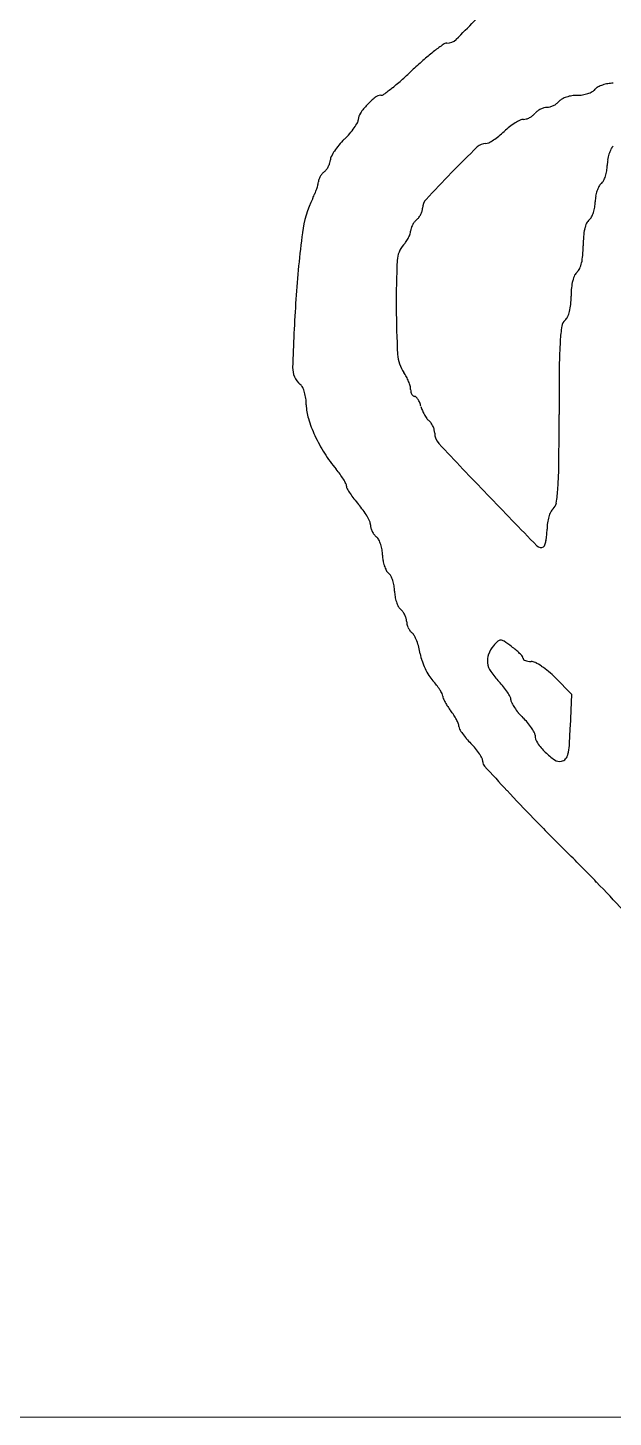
# Model space of a CAD drawing. Header units: millimetres. Extents: x 8533 to 164433, y 5768 to 115327.
# Drawn here: x 71976.42 to 71984.51, y 101117.42 to 101136.6 of the extents above; entities that cross this region are included whole.
import ezdxf

# ---------------------------------------------------------------- set-up
doc = ezdxf.new("R2010")
doc.units = ezdxf.units.MM
doc.header["$LTSCALE"] = 250
doc.layers.add('06_G-ENP_심볼', color=3, linetype='Continuous')

msp = doc.modelspace()

# ---------------------------------------------------------------- linework, layer by layer
at = {"layer": '06_G-ENP_심볼', "linetype": 'Continuous'}
for p, q in [((71983.71, 101127.629, -0.362), (71983.932, 101127.403, -0.362)), ((71983.932, 101127.403, -0.362), (71983.916, 101126.951, -0.362))]:
    msp.add_line(p, q, dxfattribs=at)
at = {"layer": '06_G-ENP_심볼', "color": 7, "linetype": 'Continuous', "lineweight": 20}
msp.add_line((72113.823, 101117.421, -0.362), (71949.228, 101117.421, -0.362), dxfattribs=at)
at = {"layer": '06_G-ENP_심볼', "linetype": 'Continuous'}
for centre, radius, start, end in [((71950.751, 101168.251, -0.362), 44.826, 314.8037, 315.7058), ((71984.202, 101133.499, -0.362), 3.527, 125.3599, 127.8084), ((71982.213, 101136.301, -0.362), 0.091, 91.1859, 125.3599), ((71982.208, 101136.577, -0.362), 0.186, 271.186, 314.8038), ((71985.169, 101132.418, -0.362), 4.977, 131.0846, 133.4385), ((71984.002, 101133.756, -0.362), 3.201, 127.8084, 131.0846), ((71977.619, 101140.391, -0.362), 6.004, 311.4965, 313.4385), ((71978.544, 101139.418, -0.362), 4.663, 306.8615, 308.6919), ((71979.162, 101138.647, -0.362), 3.676, 308.6919, 311.4965), ((71984.16, 101135.839, -0.362), 0.131, 297.9718, 320.3099), ((71984.361, 101135.673, -0.362), 0.131, 117.9718, 140.3099), ((71984.491, 101135.427, -0.362), 0.409, 108.4349, 117.9719), ((71984.516, 101135.354, -0.362), 0.485, 99.475, 108.435), ((71984.51, 101135.389, -0.362), 0.45, 90, 99.475), ((71981.868, 101134.84, -0.362), 1.033, 128.8396, 137.15), ((71981.299, 101135.546, -0.362), 0.127, 90, 128.8396), ((71981.299, 101135.743, -0.362), 0.0704, 270, 306.8615), ((71983.553, 101135.793, -0.362), 0.293, 296.5651, 306.6196), ((71983.612, 101135.714, -0.362), 0.194, 306.6196, 320.3098), ((71983.862, 101135.506, -0.362), 0.131, 117.9718, 140.3099), ((71983.993, 101135.26, -0.362), 0.409, 108.4349, 117.9719), ((71984.017, 101135.188, -0.362), 0.485, 99.475, 108.435), ((71984.011, 101135.222, -0.362), 0.45, 90, 99.475), ((71984.011, 101136.123, -0.362), 0.45, 270, 279.475), ((71984.005, 101136.158, -0.362), 0.485, 279.475, 288.435), ((71984.029, 101136.085, -0.362), 0.409, 288.4349, 297.9719), ((71981.149, 101135.333, -0.362), 0.162, 145.6429, 178.7329), ((71981.858, 101134.849, -0.362), 1.021, 137.15, 145.6429), ((71983.219, 101135.622, -0.362), 0.291, 297.6462, 307.53), ((71983.27, 101135.555, -0.362), 0.206, 307.5301, 320.3098), ((71983.578, 101135.299, -0.362), 0.194, 126.6196, 140.3098), ((71983.637, 101135.22, -0.362), 0.293, 116.5651, 126.6196), ((71983.632, 101135.23, -0.362), 0.282, 106.3499, 116.565), ((71983.595, 101135.356, -0.362), 0.15, 90.0001, 106.3499), ((71983.595, 101135.657, -0.362), 0.15, 270.0001, 286.3499), ((71983.558, 101135.783, -0.362), 0.282, 286.3499, 296.565), ((71980.031, 101135.868, -0.362), 1.106, 319.1512, 324.3926), ((71980.162, 101135.774, -0.362), 0.944, 324.3926, 329.4797), ((71980.901, 101135.339, -0.362), 0.0869, 329.4797, 358.7329), ((71983.727, 101134.4, -0.362), 1.06, 127.8502, 133.1461), ((71983.631, 101134.524, -0.362), 0.903, 121.8807, 127.8502), ((71983.549, 101134.656, -0.362), 0.748, 115.7863, 121.8807), ((71983.27, 101135.233, -0.362), 0.107, 90.1629, 115.7865), ((71983.269, 101135.473, -0.362), 0.133, 270.1629, 287.4955), ((71983.227, 101135.605, -0.362), 0.272, 287.4955, 297.6462), ((71981.479, 101134.347, -0.362), 0.992, 139.9618, 145.9258), ((71981.656, 101134.199, -0.362), 1.223, 134.8643, 139.9618), ((71979.774, 101136.09, -0.362), 1.446, 314.8643, 319.1512), ((71982.748, 101134.838, -0.362), 0.169, 90, 134.1698), ((71982.748, 101135.094, -0.362), 0.0866, 270, 297.8468), ((71982.407, 101135.741, -0.362), 0.818, 297.8467, 303.1933), ((71982.323, 101135.868, -0.362), 0.97, 303.1933, 308.6065), ((71982.163, 101136.068, -0.362), 1.226, 308.6065, 313.1461), ((71980.703, 101134.781, -0.362), 0.102, 151.9624, 180), ((71981.337, 101134.444, -0.362), 0.82, 145.9257, 151.9624), ((71995.757, 101121.447, -0.362), 18.839, 134.1697, 135.71), ((71984.987, 101134.692, -0.362), 0.562, 162.6667, 170.8039), ((71984.918, 101134.714, -0.362), 0.489, 154.1351, 162.6668), ((71984.627, 101134.855, -0.362), 0.166, 135, 154.1351), ((71980.676, 101134.429, -0.362), 0.247, 129.6901, 140.1309), ((71980.39, 101134.774, -0.362), 0.201, 309.6902, 322.8382), ((71980.318, 101134.828, -0.362), 0.291, 322.8382, 332.8151), ((71980.332, 101134.821, -0.362), 0.275, 332.8151, 343.0203), ((71980.462, 101134.781, -0.362), 0.139, 343.0205, 0), ((71995.467, 101121.73, -0.362), 18.434, 135.71, 137.2817), ((71983.933, 101134.71, -0.362), 0.494, 341.7579, 350.6613), ((71983.963, 101134.705, -0.362), 0.464, 350.6612, 0.0001), ((71984.904, 101134.705, -0.362), 0.477, 170.8039, 180), ((71979.542, 101134.678, -0.362), 0.919, 341.1828, 345.0311), ((71980.289, 101134.479, -0.362), 0.146, 345.0312, 0.0001), ((71980.527, 101134.479, -0.362), 0.0919, 159.2875, 180), ((71980.674, 101134.423, -0.362), 0.249, 149.4498, 159.2874), ((71980.707, 101134.404, -0.362), 0.287, 140.1309, 149.4498), ((71984.673, 101134.222, -0.362), 0.409, 152.0281, 161.5651), ((71984.427, 101134.353, -0.362), 0.131, 129.6901, 152.0282), ((71984.261, 101134.553, -0.362), 0.13, 309.6901, 332.2726), ((71984.008, 101134.686, -0.362), 0.415, 332.2727, 341.7579), ((71981.69, 101133.588, -0.362), 1.488, 153.5809, 172.7151), ((71979.373, 101134.738, -0.362), 1.098, 333.5809, 337.3309), ((71979.409, 101134.723, -0.362), 1.06, 337.331, 341.1828), ((71982.055, 101134.114, -0.362), 0.179, 137.2816, 180), ((71984.711, 101134.204, -0.362), 0.45, 170.525, 180), ((71984.745, 101134.198, -0.362), 0.485, 161.565, 170.525), ((71981.595, 101134.163, -0.362), 0.289, 322.5557, 332.4857), ((71981.611, 101134.155, -0.362), 0.271, 332.4856, 342.6787), ((71981.743, 101134.114, -0.362), 0.133, 342.6786, 0), ((71983.848, 101134.185, -0.362), 0.409, 332.0281, 341.5651), ((71983.776, 101134.209, -0.362), 0.485, 341.565, 350.525), ((71983.81, 101134.204, -0.362), 0.45, 350.525, 360), ((71981.832, 101133.799, -0.362), 0.122, 161.9168, 180), ((71981.967, 101133.755, -0.362), 0.264, 151.7677, 161.9168), ((71981.988, 101133.744, -0.362), 0.288, 141.9539, 151.7677), ((71981.93, 101133.79, -0.362), 0.214, 129.6902, 141.9538), ((71981.662, 101134.112, -0.362), 0.205, 309.6902, 322.5556), ((71984.535, 101133.732, -0.362), 0.431, 156.1018, 167.0054), ((71984.261, 101133.853, -0.362), 0.131, 129.6902, 156.1017), ((71984.094, 101134.055, -0.362), 0.131, 309.6901, 332.0282), ((71995.352, 101131.841, -0.362), 15.261, 172.7151, 176.1801), ((71981.297, 101133.892, -0.362), 0.426, 317.8554, 325.9522), ((71981.25, 101133.924, -0.362), 0.483, 325.9522, 333.3232), ((71981.309, 101133.894, -0.362), 0.416, 333.3232, 341.0406), ((71981.585, 101133.799, -0.362), 0.125, 341.0406, 359.9999), ((71985.772, 101133.594, -0.362), 1.678, 175.5255, 180), ((71984.806, 101133.669, -0.362), 0.709, 167.0054, 175.5255), ((71981.867, 101133.376, -0.362), 0.343, 137.8553, 177.278), ((71983.382, 101133.518, -0.362), 0.709, 347.0054, 355.5255), ((71982.416, 101133.594, -0.362), 1.678, 355.5255, 360), ((71994.514, 101132.775, -0.362), 13.004, 177.278, 180.1436), ((71983.927, 101133.334, -0.362), 0.131, 309.6902, 336.1017), ((71983.653, 101133.456, -0.362), 0.431, 336.1018, 347.0054), ((71984.575, 101132.957, -0.362), 0.645, 165.9638, 174.6837), ((71984.362, 101133.01, -0.362), 0.425, 155.3263, 165.9638), ((71984.094, 101133.133, -0.362), 0.13, 129.6902, 155.3264), ((71982.678, 101132.901, -0.362), 1.25, 354.6837, 360), ((71985.177, 101132.901, -0.362), 1.25, 174.6837, 180), ((72004.655, 101131.22, -0.362), 24.585, 176.1801, 178.3795), ((71993.174, 101132.772, -0.362), 11.663, 180.1436, 183.3194), ((71983.494, 101132.791, -0.362), 0.425, 335.3263, 345.9638), ((71983.28, 101132.845, -0.362), 0.645, 345.9638, 354.6837), ((71983.927, 101132.468, -0.362), 0.129, 129.6902, 171.3593), ((71983.761, 101132.668, -0.362), 0.13, 309.6902, 335.3264), ((71986.163, 101132.129, -0.362), 2.391, 171.3592, 176.3478), ((71990.078, 101131.879, -0.362), 6.314, 176.3478, 179.4869), ((71980.373, 101131.907, -0.362), 0.294, 178.3795, 230.3098), ((71982.018, 101132.125, -0.362), 0.489, 183.3193, 215.0085), ((72058.587, 101131.265, -0.362), 74.826, 179.48691, 180.00005), ((71981.164, 101131.527, -0.362), 0.553, 27.9784, 35.0084), ((71981.064, 101131.474, -0.362), 0.666, 21.8633, 27.9783), ((71981.138, 101131.503, -0.362), 0.587, 15.5393, 21.8634), ((71980.105, 101131.584, -0.362), 0.126, 26.0652, 50.3099), ((71979.824, 101131.447, -0.362), 0.439, 16.4827, 26.0652), ((71979.709, 101131.413, -0.362), 0.558, 7.7628, 16.4827), ((71981.534, 101131.613, -0.362), 0.176, 0.0001, 15.5393), ((71981.889, 101131.613, -0.362), 0.179, 179.9999, 192.1867), ((71981.829, 101131.6, -0.362), 0.117, 192.1866, 208.8931), ((71981.792, 101131.58, -0.362), 0.0754, 208.893, 230.1103), ((71979.616, 101131.4, -0.362), 0.652, 359.9999, 7.7628), ((71980.918, 101131.4, -0.362), 0.65, 180, 197.0359), ((71981.764, 101131.547, -0.362), 0.0324, 230.1102, 269.9999), ((71981.764, 101131.481, -0.362), 0.0334, 45.8641, 90), ((71981.664, 101131.378, -0.362), 0.177, 33.0202, 45.8641), ((71981.592, 101131.331, -0.362), 0.263, 22.1765, 33.0202), ((71981.475, 101131.284, -0.362), 0.389, 14.0893, 22.1766), ((71982.251, 101131.478, -0.362), 0.41, 194.0893, 202.4735), ((71982.055, 101131.748, -0.362), 1.839, 197.036, 204.8783), ((71982.387, 101131.534, -0.362), 0.557, 202.4735, 209.1342), ((71982.344, 101131.511, -0.362), 0.508, 209.1341, 215.9841), ((71982.086, 101131.323, -0.362), 0.189, 215.9842, 230.3098), ((71981.861, 101131.052, -0.362), 0.163, 34.8296, 50.3098), ((71908.936, 101131.265, -0.362), 74.826, 359.48691, 0.00005), ((71982.335, 101131.878, -0.362), 2.147, 204.8783, 212.2894), ((71981.761, 101130.982, -0.362), 0.285, 24.6295, 34.8296), ((71981.757, 101130.981, -0.362), 0.289, 14.4897, 24.6295), ((71981.863, 101131.008, -0.362), 0.18, 360, 14.4898), ((71982.251, 101131.008, -0.362), 0.208, 180, 223.2429), ((72051.888, 101196.5, -0.362), 95.804, 223.2429, 223.82319), ((71982.218, 101131.804, -0.362), 2.009, 212.2893, 220.0788), ((71977.445, 101130.652, -0.362), 6.314, 356.3478, 359.4869), ((71979.695, 101129.681, -0.362), 1.288, 36.1534, 40.0787), ((71979.922, 101129.847, -0.362), 1.007, 31.4338, 36.1534), ((71980.035, 101129.916, -0.362), 0.875, 26.9068, 31.4338), ((71980.744, 101130.276, -0.362), 0.0802, 0.78, 26.9067), ((71980.899, 101130.278, -0.362), 0.0756, 180.7799, 209.2116), ((71981.756, 101130.757, -0.362), 1.057, 209.2116, 213.3477), ((71981.359, 101130.402, -0.362), 2.391, 351.3592, 356.3478), ((71981.861, 101130.826, -0.362), 1.182, 213.3477, 217.8206), ((71982.187, 101131.079, -0.362), 1.595, 217.8206, 221.3933), ((71980.172, 101129.303, -0.362), 1.09, 36.0729, 41.3934), ((72080.103, 101223.579, -0.362), 134.91, 223.82324, 224.24265), ((71983.596, 101130.062, -0.362), 0.129, 309.6902, 351.3593), ((71980.281, 101129.383, -0.362), 0.955, 30.1977, 36.0729), ((71980.421, 101129.464, -0.362), 0.794, 24.1903, 30.1977), ((71984.154, 101129.694, -0.362), 0.558, 163.4985, 172.2156), ((71984.04, 101129.728, -0.362), 0.439, 153.9263, 163.4985), ((71983.759, 101129.865, -0.362), 0.126, 129.6901, 153.9262), ((71981.035, 101129.74, -0.362), 0.12, 0, 24.1904), ((71981.304, 101129.74, -0.362), 0.148, 180.0001, 196.4505), ((71981.431, 101129.777, -0.362), 0.281, 196.4506, 206.6651), ((71981.441, 101129.783, -0.362), 0.293, 206.6652, 216.7082), ((71982.603, 101129.682, -0.362), 0.992, 355.189, 0), ((71984.244, 101129.682, -0.362), 0.649, 172.2156, 180), ((71981.363, 101129.724, -0.362), 0.195, 216.7082, 230.3098), ((71981.155, 101129.474, -0.362), 0.131, 27.9718, 50.3099), ((71980.909, 101129.343, -0.362), 0.409, 18.4349, 27.9719), ((71980.837, 101129.319, -0.362), 0.485, 9.475, 18.435), ((71983.508, 101129.504, -0.362), 0.0751, 224.2427, 301.7175), ((71983.524, 101129.477, -0.362), 0.0435, 301.7175, 342.4473), ((71983.039, 101129.631, -0.362), 0.552, 342.4473, 348.7888), ((71982.916, 101129.655, -0.362), 0.678, 348.7888, 355.1891), ((71980.871, 101129.325, -0.362), 0.45, 0, 9.475), ((71981.772, 101129.325, -0.362), 0.45, 180, 189.475), ((71981.807, 101129.33, -0.362), 0.485, 189.475, 198.435), ((71981.734, 101129.306, -0.362), 0.409, 198.4349, 207.9719), ((71981.488, 101129.176, -0.362), 0.131, 207.9718, 230.3099), ((71981.322, 101128.975, -0.362), 0.131, 27.9718, 50.3099), ((71981.076, 101128.844, -0.362), 0.409, 18.4349, 27.9719), ((71981.003, 101128.82, -0.362), 0.485, 9.475, 18.435), ((71981.038, 101128.826, -0.362), 0.45, 0, 9.475), ((71981.939, 101128.826, -0.362), 0.45, 180, 189.475), ((71981.973, 101128.831, -0.362), 0.485, 189.475, 198.435), ((71981.901, 101128.807, -0.362), 0.409, 198.4349, 207.9719), ((71981.655, 101128.677, -0.362), 0.131, 207.9718, 230.3099), ((71981.447, 101128.427, -0.362), 0.194, 36.6196, 50.3098), ((71981.368, 101128.368, -0.362), 0.293, 26.5651, 36.6196), ((71981.378, 101128.373, -0.362), 0.282, 16.3499, 26.565), ((71981.504, 101128.41, -0.362), 0.15, 0.0001, 16.3499), ((71981.814, 101128.41, -0.362), 0.16, 179.9999, 195.2098), ((71981.923, 101128.44, -0.362), 0.273, 195.2098, 205.3981), ((71981.925, 101128.44, -0.362), 0.275, 205.3981, 215.5585), ((71981.837, 101128.378, -0.362), 0.167, 215.5585, 230.3098), ((71981.648, 101128.15, -0.362), 0.129, 27.7747, 50.3098), ((71981.148, 101127.887, -0.362), 0.694, 21.2903, 27.7747), ((71981.017, 101127.836, -0.362), 0.835, 15.0356, 21.2903), ((71983.434, 101127.576, -0.362), 0.763, 132.8383, 139.4289), ((71982.953, 101128.095, -0.362), 0.0549, 87.7522, 132.8383), ((71982.952, 101128.061, -0.362), 0.0892, 56.2056, 87.7523), ((71981.502, 101125.895, -0.362), 2.695, 53.5233, 56.2056), ((71980.962, 101127.821, -0.362), 0.892, 9.0851, 15.0356), ((71982.442, 101128.057, -0.362), 0.607, 189.0851, 198.5036), ((71982.997, 101127.872, -0.362), 0.227, 158.7167, 188.608), ((71983.165, 101127.806, -0.362), 0.408, 139.429, 158.7167), ((71982.434, 101127.155, -0.362), 1.128, 49.6003, 53.5233), ((71982.675, 101127.438, -0.362), 0.757, 44.3094, 49.6003), ((71982.738, 101127.5, -0.362), 0.669, 39.4542, 44.3094), ((71983.225, 101127.9, -0.362), 0.0376, 0, 39.4543), ((71983.285, 101127.9, -0.362), 0.0221, 179.9999, 231.2096), ((71982.825, 101128.185, -0.362), 1.01, 198.5037, 204.9354), ((71982.795, 101128.171, -0.362), 0.977, 204.9354, 211.4335), ((71983.073, 101127.884, -0.362), 0.305, 188.608, 213.5283), ((71983.598, 101128.231, -0.362), 0.934, 213.5284, 224.349), ((71983.332, 101127.959, -0.362), 0.0973, 231.2097, 248.2931), ((71983.357, 101128.024, -0.362), 0.167, 248.2931, 261.3081), ((71983.375, 101128.142, -0.362), 0.287, 261.3081, 270), ((71983.375, 101127.731, -0.362), 0.124, 62.2692, 89.9999), ((71983.004, 101127.024, -0.362), 0.923, 55.9552, 62.2692), ((71982.891, 101126.857, -0.362), 1.124, 49.7753, 55.9551), ((71982.737, 101126.675, -0.362), 1.363, 44.4271, 49.7753), ((71982.354, 101127.902, -0.362), 0.46, 211.4335, 222.8383), ((71981.248, 101126.877, -0.362), 1.048, 38.4204, 42.8383), ((71981.425, 101127.017, -0.362), 0.822, 33.1217, 38.4204), ((71982.165, 101126.831, -0.362), 1.069, 39.2271, 44.349), ((71982.313, 101126.951, -0.362), 0.879, 33.2935, 39.2271), ((71981.529, 101127.085, -0.362), 0.697, 27.9223, 33.1218), ((71982.083, 101127.378, -0.362), 0.0707, 360, 27.9222), ((71982.236, 101127.378, -0.362), 0.0824, 179.9999, 203.5292), ((71982.767, 101127.61, -0.362), 0.661, 203.5292, 208.602), ((71982.44, 101127.035, -0.362), 0.727, 27.2784, 33.2936), ((71983.003, 101127.325, -0.362), 0.0934, 360, 27.2784), ((71983.187, 101127.325, -0.362), 0.0911, 180, 207.763), ((71982.871, 101127.666, -0.362), 0.78, 208.602, 213.6966), ((71982.99, 101127.745, -0.362), 0.923, 213.6965, 218.1886), ((71981.627, 101126.674, -0.362), 0.81, 33.0194, 38.1886), ((71983.705, 101127.597, -0.362), 0.676, 207.7631, 214.0949), ((71983.827, 101127.68, -0.362), 0.824, 214.095, 220.2897), ((71983.96, 101127.793, -0.362), 0.999, 220.2897, 225.6509), ((71981.675, 101126.705, -0.362), 0.754, 27.5632, 33.0195), ((71981.78, 101126.759, -0.362), 0.636, 21.9917, 27.5632), ((71982.27, 101126.957, -0.362), 0.107, 1.1856, 21.9917), ((71982.459, 101126.961, -0.362), 0.082, 181.1855, 209.5418), ((71982.508, 101126.308, -0.362), 1.079, 40.7092, 45.651), ((71982.676, 101126.452, -0.362), 0.857, 34.8354, 40.7092), ((71982.797, 101126.536, -0.362), 0.71, 28.9336, 34.8353), ((71974.23, 101127.294, -0.362), 9.692, 356.462, 357.9702), ((71983.032, 101127.286, -0.362), 0.741, 209.5418, 215.1609), ((71983.151, 101127.37, -0.362), 0.886, 215.1609, 220.8006), ((71983.325, 101127.521, -0.362), 1.117, 220.8006, 225.5405), ((71983.347, 101126.84, -0.362), 0.0819, 360, 28.9337), ((71983.622, 101126.84, -0.362), 0.193, 180, 214.1315), ((71981.903, 101126.071, -0.362), 0.914, 39.6988, 45.5406), ((71982, 101126.151, -0.362), 0.788, 33.1719, 39.6989), ((71982.12, 101126.23, -0.362), 0.644, 26.406, 33.172), ((71984.175, 101127.215, -0.362), 0.862, 214.1315, 225.3911), ((71984.167, 101127.207, -0.362), 0.849, 225.3911, 236.5522), ((71983.734, 101126.613, -0.362), 0.156, 318.8376, 345.6944), ((71983.248, 101126.736, -0.362), 0.657, 345.6943, 356.4619), ((71982.606, 101126.471, -0.362), 0.102, 359.9999, 26.4061), ((71982.796, 101126.471, -0.362), 0.0884, 180, 222.4303), ((72026.851, 101166.742, -0.362), 59.776, 222.43023, 222.8698), ((71983.771, 101126.607, -0.362), 0.131, 236.5523, 280.8233), ((71983.777, 101126.574, -0.362), 0.0978, 280.8233, 318.8377), ((71999.725, 101141.561, -0.362), 22.763, 222.8697, 224.2109), ((72013.228, 101154.697, -0.362), 41.602, 224.2108, 225.0647), ((71954.398, 101095.734, -0.362), 41.691, 44.2126, 45.0647), ((71967.932, 101108.901, -0.362), 22.809, 42.8741, 44.2125)]:
    msp.add_arc(centre, radius, start, end, dxfattribs=at)

doc.saveas('drawing.dxf')
